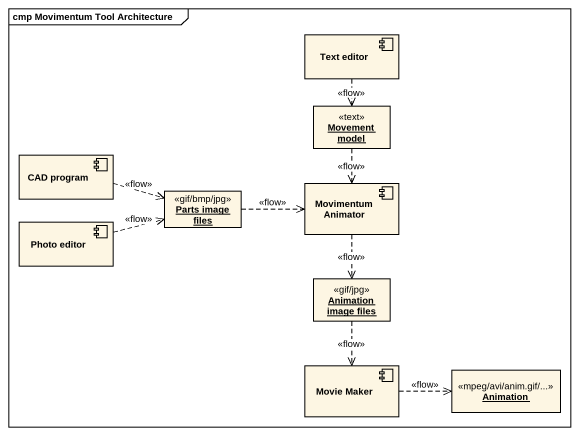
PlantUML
@startuml
mainframe cmp Movimentum Tool Architecture
allowmixing
hide circle
hide empty members
component "Text editor" as Text_editor
object "Movement model" as Movement_model <<text>>
component "CAD program" as CAD_program
component "Movimentum Animator" as Movimentum_Animator
component "Photo editor" as Photo_editor
object "Parts image files" as Parts_image_files <<gif/bmp/jpg>>
object "Animation image files" as Animation_image_files <<gif/jpg>>
component "Movie Maker" as Movie_Maker
object Animation <<mpeg/avi/anim.gif/...>>
Text_editor ..> Movement_model : <<flow>>
Movement_model ..> Movimentum_Animator : <<flow>>
CAD_program .right.> Parts_image_files : <<flow>>
Movimentum_Animator ..> Animation_image_files : <<flow>>
Photo_editor .right.> Parts_image_files : <<flow>>
Parts_image_files .right.> Movimentum_Animator : <<flow>>
Animation_image_files ..> Movie_Maker : <<flow>>
Movie_Maker .right.> Animation : <<flow>>
@enduml
